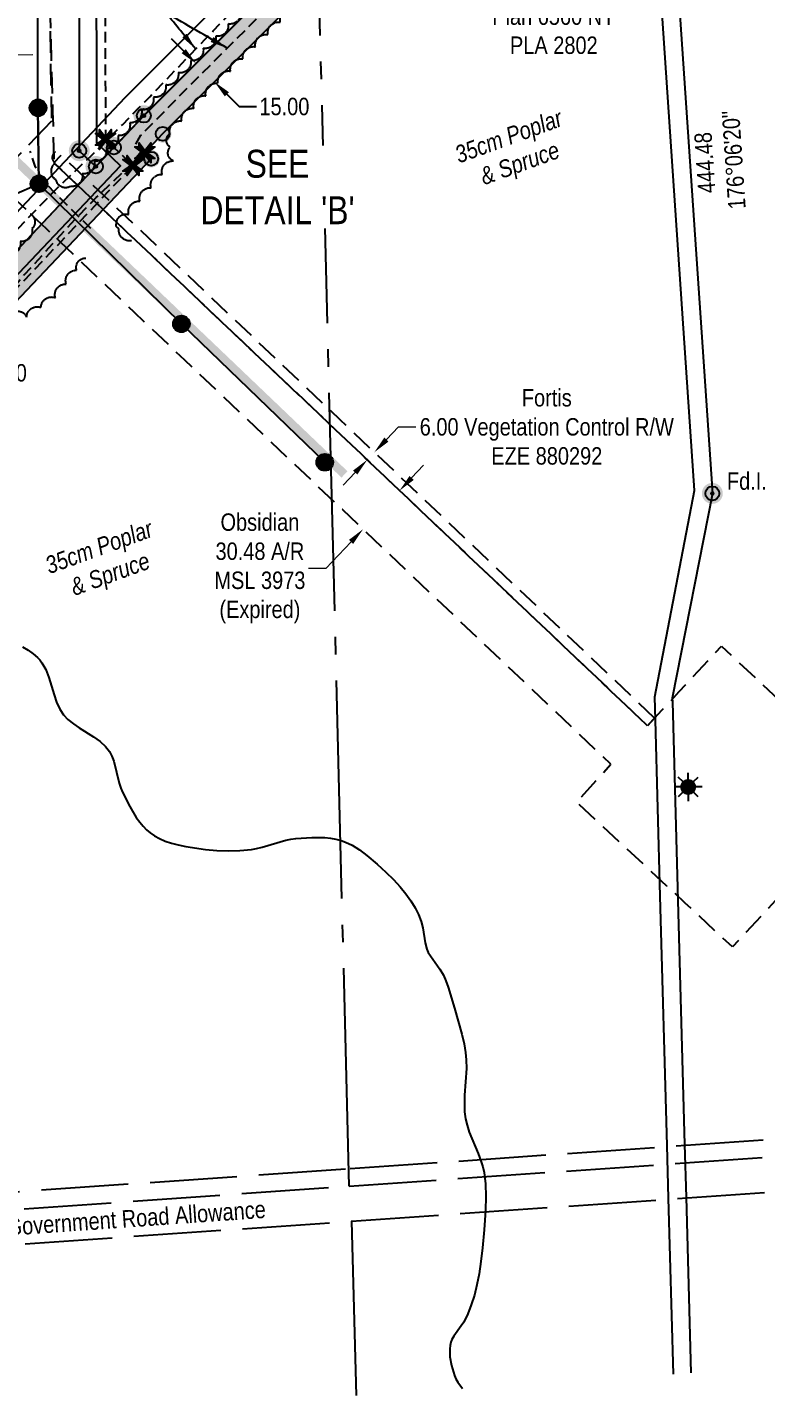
# Model space of a CAD drawing. Extents: x 623995 to 631000, y 5840139 to 5844688.
# Drawn here: x 624831 to 625255, y 5840196 to 5840981 of the extents above; entities that cross this region are included whole.
import ezdxf
from ezdxf.enums import TextEntityAlignment as Align

# ---------------------------------------------------------------- set-up
doc = ezdxf.new("R2010")
doc.units = 0
doc.header["$LTSCALE"] = 5
doc.header["$PDSIZE"] = 0.5
for name, pattern in [('0', [1, 1, 0]), ('foc-ACCESSROAD', [3.75, 2.5, -1.25]), ('foc-FLOWLINE', [3.75, 2.5, -1.25]), ('foc-QUARTERLINE', [33, 25, -3, 2, -3]), ('foc-TIELINE', [1.875, 1.25, -0.625]), ('foc-UNSURVEYED', [12.5, 10, -2.5]), ('POWERLINE5', [7.8, 2.4, -0.6, 0.6, -0.6, 0.6, -0.6, 2.4]), ('UG_PIPE', [1.875, 1.25, -0.625])]:
    doc.linetypes.add(name, pattern=pattern)
doc.layers.get('Defpoints').update_dxf_attribs({"color": 9})
for name, color, linetype in [('AS-PIPE-UG', 44, 'UG_PIPE'), ('AS-PIPE-UG-T', 44, 'Continuous'), ('AS-POWER', 104, 'foc-POWER'), ('AS-POWER-EXISTING', 72, 'POWERLINE5'), ('AS-ROADS', 254, 'Continuous'), ('C-AR', 13, 'foc-ACCESSROAD'), ('C-RW', 13, 'Continuous'), ('C-WS-S', 13, 'Continuous'), ('DETAIL-T', 7, 'Continuous'), ('F-EZE', 190, 'foc-FLOWLINE'), ('L-BD', 7, 'Continuous'), ('L-MON', 1, 'Continuous'), ('L-QSEC', 8, 'foc-QUARTERLINE'), ('L-ROAD-T', 7, 'Continuous'), ('L-SECQ', 8, 'foc-QUARTERLINE'), ('L-TIE', 7, 'foc-TIELINE'), ('L-USEC', 7, 'foc-UNSURVEYED'), ('P-PROPOSED', 10, 'Continuous'), ('P-PROPOSED-H', 21, 'Continuous'), ('P-TXT', 4, 'Continuous'), ('T-BUSH', 110, '0'), ('T-BUSH-T', 110, 'Continuous'), ('WETLAND', 143, 'Continuous')]:
    doc.layers.add(name, color=color, linetype=linetype)
for name, color, linetype, lineweight in [('C-AR-T', 13, 'Continuous', 9), ('C-RW-T', 13, 'Continuous', 9), ('F-EZE-T', 190, 'Continuous', 9)]:
    doc.layers.add(name, color=color, linetype=linetype, lineweight=lineweight)
doc.styles.add('80CG', font='ARIALN.TTF', dxfattribs={"height": 10})
doc.styles.add('80L', font='ARIALN.TTF', dxfattribs={"height": 10})
doc.styles.add('foc-LtypeFont', font='ARIALN.TTF', dxfattribs={"height": 7.35})
doc.linetypes.add('foc-POWER', pattern='A,6,-1,["P",foc-LtypeFont,S=0.2,R=0,X=-0.625,Y=-0.75],-1.24,4', length=12.24)
doc.dimstyles.new('Compass 5 000', dxfattribs={"dimscale": 5, "dimtxt": 9, "dimasz": 2, "dimexe": 0.2, "dimexo": 0.0625, "dimgap": 0.5, "dimtad": 0, "dimtih": 1, "dimtoh": 1, "dimzin": 0, "dimdsep": 46, "dimtxsty": '80CG', "dimcen": 0.1, "dimse1": 1, "dimse2": 1, "dimclrd": 256, "dimclrt": 256, "dimaunit": 1, "dimadec": 4, "dimazin": 0, "dimtfac": 0.06, "dimtofl": 0, "dimtmove": 0, "dimatfit": 1, "dimfxl": 0.2, "dimtolj": 1, "dimtzin": 0, "dimlwd": -1, "dimarcsym": 0})

# ---------------------------------------------------------------- blocks, each defined once
blk = doc.blocks.new('*D421')
at = {"layer": 'C-AR-T', "transparency": 16777216}
for p, q in [((625051.44, 5840722.33), (625058.32, 5840729.59)), ((625016.7, 5840685.68), (625002.32, 5840670.5)), ((625002.32, 5840670.5), (624992.32, 5840670.5))]:
    blk.add_line(p, q, dxfattribs=at)
for points in [[(625050.23, 5840723.48), (625052.65, 5840721.19), (625044.56, 5840715.08)], [(625015.49, 5840686.83), (625017.91, 5840684.54), (625023.58, 5840692.94)]]:
    blk.add_solid(points, dxfattribs=at)
at = {"layer": 'Defpoints', "color": 0, "transparency": 16777216}
for p in [(624967.78, 5840787.84), (624946.8, 5840765.7), (625023.58, 5840692.94)]:
    blk.add_point(p, dxfattribs=at)
at = {"layer": 'C-AR-T', "transparency": 16777216, "insert": (624964.4, 5840670.5), "char_height": 10, "attachment_point": 5, "style": '80CG'}
blk.add_mtext('\\A1;Obsidian\\P30.48 A/R\\PMSL 3973\\P(Expired)', dxfattribs=at)
blk = doc.blocks.new('*D427')
at = {"layer": 'Defpoints', "color": 0, "transparency": 16777216}
for p in [(624806.87, 5841010.22), (624812.87, 5841010.38), (624808.09, 5840964.51)]:
    blk.add_point(p, dxfattribs=at)
at = {"layer": 'F-EZE-T', "transparency": 16777216}
for p, q in [((624798.1, 5840964.24), (624788.1, 5840963.97)), ((624824.09, 5840964.94), (624834.09, 5840965.21))]:
    blk.add_line(p, q, dxfattribs=at)
for points in [[(624798.05, 5840965.91), (624798.14, 5840962.57), (624808.09, 5840964.51)], [(624824.05, 5840966.6), (624824.14, 5840963.27), (624814.1, 5840964.67)]]:
    blk.add_solid(points, dxfattribs=at)
at = {"layer": 'F-EZE-T', "transparency": 16777216, "insert": (624712.95, 5840963.97), "char_height": 10, "attachment_point": 5, "style": '80CG', "bg_fill": 3, "box_fill_scale": 1.1, "bg_fill_color": 256, "bg_fill_true_color": 13158600, "bg_fill_transparency": 0}
blk.add_mtext('\\A1;Fortis\\P6.00 Vegetation Control R/W\\PEZE 880292', dxfattribs=at)
blk = doc.blocks.new('POWERPOLE')
h = blk.add_hatch(color=255)
edge = h.paths.add_edge_path()
edge.add_arc((0, 0), 0.96, 0, 360)
at = {"linetype": 'Continuous'}
for p, q in [((0.68, -0.68), (-0.68, 0.68)), ((-0.68, -0.68), (0.68, 0.68))]:
    blk.add_line(p, q, dxfattribs=at)
blk.add_circle((0, 0), 0.96, dxfattribs=at)
blk = doc.blocks.new('*D528')
at = {"layer": 'C-RW-T', "transparency": 16777216}
for p, q in [((625214.63, 5840998.21), (625224.61, 5840998.87)), ((625184.64, 5840996.22), (625172.11, 5840995.39))]:
    blk.add_line(p, q, dxfattribs=at)
for points in [[(625214.52, 5840999.87), (625214.74, 5840996.55), (625204.65, 5840997.55)], [(625184.53, 5840997.88), (625184.75, 5840994.56), (625194.62, 5840996.88)]]:
    blk.add_solid(points, dxfattribs=at)
at = {"layer": 'Defpoints', "color": 0, "transparency": 16777216}
for p in [(625189.24, 5841077.86), (625199.27, 5841078.52), (625194.62, 5840996.88)]:
    blk.add_point(p, dxfattribs=at)
at = {"layer": 'C-RW-T', "transparency": 16777216, "insert": (625133.03, 5840995.39), "char_height": 10, "attachment_point": 5, "style": '80CG'}
blk.add_mtext('\\A1;Obsidian\\P10.00 P/L R/W\\PPlan 6560 NY\\PPLA 2802', dxfattribs=at)
blk = doc.blocks.new('fdia')
at = {"color": 255, "const_width": 1}
blk.add_lwpolyline([(-0.5, 0, 1), (0.5, 0, 1)], format="xyb", close=True, dxfattribs=at)
blk = doc.blocks.new('Fdiaa')
blk.add_blockref('fdia', (0, 0))
blk = doc.blocks.new('fdib')
at = {"color": 1, "const_width": 1.6}
blk.add_lwpolyline([(-0.4, 0, 1), (0.4, 0, 1)], format="xyb", close=True, dxfattribs=at)
at = {"color": 1}
blk.add_circle((0, 0), 0.8, dxfattribs=at)
blk = doc.blocks.new('Fdibb')
blk.add_blockref('fdib', (0, 0))
blk = doc.blocks.new('fdicc')
for name in ['Fdibb', 'Fdiaa']:
    blk.add_blockref(name, (0, 0))
blk = doc.blocks.new('FDI')
blk.add_blockref('fdicc', (0, 0))
blk = doc.blocks.new('*D559')
at = {"layer": 'Defpoints', "color": 0, "transparency": 16777216}
for p in [(625030.09, 5840737.07), (625072.92, 5840688.19), (625077.05, 5840692.55)]:
    blk.add_point(p, dxfattribs=at)
at = {"layer": 'F-EZE-T', "transparency": 16777216}
for p, q in [((625036.96, 5840744.32), (625043.84, 5840751.58)), ((625043.84, 5840751.58), (625053.84, 5840751.58)), ((625019.08, 5840725.45), (625012.2, 5840718.19))]:
    blk.add_line(p, q, dxfattribs=at)
for points in [[(625035.75, 5840745.47), (625038.17, 5840743.18), (625030.09, 5840737.07)], [(625017.87, 5840726.6), (625020.29, 5840724.3), (625025.95, 5840732.71)]]:
    blk.add_solid(points, dxfattribs=at)
at = {"layer": 'F-EZE-T', "transparency": 16777216, "insert": (625129, 5840751.58), "char_height": 10, "attachment_point": 5, "style": '80CG'}
blk.add_mtext('\\A1;Fortis\\P6.00 Vegetation Control R/W\\PEZE 880292', dxfattribs=at)
blk = doc.blocks.new('GAS')
h = blk.add_hatch(color=255)
h.dxf.hatch_style = 1
edge = h.paths.add_edge_path()
edge.add_arc((0, 0), 0.9, 0, 360)
for p, q in [((0, 0.81), (0, 1.62)), ((-0.81, 0), (-1.62, 0)), ((-0.57, 0.57), (-1.14, 1.14)), ((0.57, 0.57), (1.14, 1.14)), ((1.62, 0), (0.81, 0)), ((-0.57, -0.57), (-1.14, -1.14)), ((0, -0.81), (0, -1.62)), ((1.14, -1.14), (0.57, -0.57))]:
    blk.add_line(p, q)
blk.add_circle((0, 0), 0.8)
blk = doc.blocks.new('*D655')
at = {"layer": 'Defpoints', "color": 0, "transparency": 16777216}
for p in [(624762.66, 5840811.92), (624775.43, 5840796.29), (624777.2, 5840798.16)]:
    blk.add_point(p, dxfattribs=at)
at = {"layer": 'P-TXT', "transparency": 16777216}
for p, q in [((624753.63, 5840816.92), (624746.37, 5840823.79)), ((624782.69, 5840789.42), (624789.95, 5840782.54)), ((624789.95, 5840782.54), (624799.95, 5840782.54))]:
    blk.add_line(p, q, dxfattribs=at)
for points in [[(624754.78, 5840818.13), (624752.49, 5840815.71), (624760.89, 5840810.05)], [(624783.84, 5840790.63), (624781.55, 5840788.2), (624775.43, 5840796.29)]]:
    blk.add_solid(points, dxfattribs=at)
at = {"layer": 'P-TXT', "transparency": 16777216, "insert": (624816.35, 5840782.54), "char_height": 10, "attachment_point": 5, "style": '80CG'}
blk.add_mtext('\\A1;20.00', dxfattribs=at)
blk = doc.blocks.new('*D656')
at = {"layer": 'Defpoints', "color": 0, "transparency": 16777216}
for p in [(624960.5, 5840992.78), (624971.11, 5840982.18), (624938.37, 5840949.39)]:
    blk.add_point(p, dxfattribs=at)
at = {"layer": 'P-TXT', "transparency": 16777216}
for p, q in [((624920.68, 5840967.05), (624913.6, 5840974.11)), ((624945.44, 5840942.32), (624952.52, 5840935.26)), ((624952.52, 5840935.26), (624962.52, 5840935.26))]:
    blk.add_line(p, q, dxfattribs=at)
for points in [[(624921.86, 5840968.23), (624919.5, 5840965.87), (624927.76, 5840959.98)], [(624946.62, 5840943.5), (624944.26, 5840941.14), (624938.37, 5840949.39)]]:
    blk.add_solid(points, dxfattribs=at)
at = {"layer": 'P-TXT', "transparency": 16777216, "insert": (624978.46, 5840935.26), "char_height": 10, "attachment_point": 5, "style": '80CG'}
blk.add_mtext('\\A1;15.00', dxfattribs=at)
blk = doc.blocks.new('PLIA')
at = {"color": 255, "const_width": 1}
blk.add_lwpolyline([(-0.5, 0, 1), (0.5, 0, 1)], format="xyb", close=True, dxfattribs=at)
blk = doc.blocks.new('PLIAA')
blk.add_blockref('PLIA', (0, 0))
blk = doc.blocks.new('PLIB')
at = {"color": 1}
blk.add_circle((0, 0), 0.8, dxfattribs=at)
blk = doc.blocks.new('PLIBB')
blk.add_blockref('PLIB', (0, 0))
blk = doc.blocks.new('PLICC')
for name in ['PLIAA', 'PLIBB']:
    blk.add_blockref(name, (0, 0))
blk = doc.blocks.new('PLI')
blk.add_blockref('PLICC', (0, 0))
blk = doc.blocks.new('TEMP')
h = blk.add_hatch(color=255)
h.dxf.hatch_style = 1
h.paths.add_polyline_path([(0, 0.25), (-0.67, 1.15), (-0.67, 0.67), (-1.15, 0.67), (-0.25, 0), (-1.15, -0.67), (-0.67, -0.67), (-0.67, -1.15), (0, -0.25), (0.67, -1.15), (0.67, -0.67), (1.15, -0.67), (0.25, 0), (1.15, 0.67), (0.67, 0.67), (0.67, 1.15)])
h.paths.add_polyline_path([(0.57, 0.85), (0.57, 0.57), (0.85, 0.57), (0.08, 0), (0.85, -0.57), (0.57, -0.57), (0.57, -0.85), (0, -0.08), (-0.57, -0.85), (-0.57, -0.57), (-0.85, -0.57), (-0.08, 0), (-0.85, 0.57), (-0.57, 0.57), (-0.57, 0.85), (0, 0.08)], flags=16)
h = blk.add_hatch(color=1)
h.dxf.hatch_style = 1
h.paths.add_polyline_path([(0, 0.08), (-0.57, 0.85), (-0.57, 0.57), (-0.85, 0.57), (-0.08, 0), (-0.85, -0.57), (-0.57, -0.57), (-0.57, -0.85), (0, -0.08), (0.57, -0.85), (0.57, -0.57), (0.85, -0.57), (0.08, 0), (0.85, 0.57), (0.57, 0.57), (0.57, 0.85)])
at = {"color": 1}
for p, q in [((-0.08, 0), (0.08, 0)), ((0, 0.08), (0, -0.08))]:
    blk.add_line(p, q, dxfattribs=at)
at = {"color": 255, "flags": 128}
blk.add_lwpolyline([(-0.25, 0), (-1.15, 0.67), (-0.67, 0.67), (-0.67, 1.15), (0, 0.25), (0.67, 1.15), (0.67, 0.67), (1.15, 0.67), (0.25, 0), (1.15, -0.67), (0.67, -0.67), (0.67, -1.15), (0, -0.25), (-0.67, -1.15), (-0.67, -0.67), (-1.15, -0.67)], close=True, dxfattribs=at)
at = {"color": 1, "flags": 128}
blk.add_lwpolyline([(-0.08, 0), (-0.85, 0.57), (-0.57, 0.57), (-0.57, 0.85), (0, 0.08), (0.57, 0.85), (0.57, 0.57), (0.85, 0.57), (0.08, 0), (0.85, -0.57), (0.57, -0.57), (0.57, -0.85), (0, -0.08), (-0.57, -0.85), (-0.57, -0.57), (-0.85, -0.57)], close=True, dxfattribs=at)

msp = doc.modelspace()

# ---------------------------------------------------------------- hatches: boundary and pattern name
at = {"layer": 'P-PROPOSED-H'}
h = msp.add_hatch(color=256, dxfattribs=at)
h.dxf.hatch_style = 1
h.paths.add_polyline_path([(624528.185, 5840552.01), (624527.854, 5840563.802), (624529.77, 5840565.855), (624790.995, 5840841.838), (624815.046, 5840842.48), (624880.629, 5840911.844), (624897.855, 5840930.054), (625179.993, 5841212.629), (625181.289, 5841192.706), (624908.61, 5840919.604), (624898.394, 5840908.801), (624902.029, 5840905.364), (624823.873, 5840822.716), (624799.816, 5840822.074), (624543.216, 5840550.977), (624517.045, 5840530.799), (624499.835, 5840526.987), (624501.83, 5840510.541), (624491.906, 5840509.337), (624488.819, 5840534.787), (624512.707, 5840540.077)])

# ---------------------------------------------------------------- linework, layer by layer
at = {"layer": 'AS-PIPE-UG', "flags": 128}
for points in [[(624584.91, 5840635.459), (624607.857, 5840660.307), (624638.046, 5840692.515), (624677.614, 5840736.471), (624714.058, 5840773.65), (624745.206, 5840805.234), (624772.857, 5840833.634), (624782.035, 5840843.081), (624787.047, 5840848.028), (624792.96, 5840852.262), (624798.5, 5840852.347), (624808.462, 5840852.119), (624816.042, 5840855.515), (624821.034, 5840860.584), (624826.113, 5840865.798), (624834.424, 5840874.468), (624846.542, 5840887.021), (624867.918, 5840907.435), (624885.491, 5840924.885), (624901.201, 5840940.867), (624937.675, 5840978.783), (624983.068, 5841025.055), (625024.845, 5841066.072), (625062.897, 5841104.04), (625103.314, 5841144.655), (625125.633, 5841168.05), (625133.974, 5841176.238), (625139.556, 5841178.16), (625146.873, 5841178.018), (625157.921, 5841177.995), (625176.786, 5841178.514), (625198.338, 5841179.017), (625211.126, 5841179.55), (625213.484, 5841180.465), (625214.622, 5841184.455), (625214.192, 5841191.131), (625213.726, 5841200.063), (625212.663, 5841215.246), (625209.846, 5841259.812), (625209.176, 5841268.406), (625208.198, 5841278.425), (625207.661, 5841287.246), (625207.373, 5841294.54), (625207.385, 5841303.409), (625206.597, 5841306.757), (625203.2, 5841307.914), (625189.887, 5841310.491)], [(624496.266, 5840514.901), (624496.259, 5840514.9), (624495.089, 5840523.651), (624494.327, 5840530.887), (624498.884, 5840533.32), (624508.932, 5840534.167), (624514.874, 5840535.436), (624529.762, 5840551.544), (624551.716, 5840574.076), (624565.672, 5840588.389), (624585.366, 5840608.676), (624594.439, 5840618.431), (624652.183, 5840679.447), (624727.434, 5840757.795), (624779.127, 5840811.73), (624799.364, 5840827.553), (624816.672, 5840829.903), (624824.887, 5840833.873), (624829.24, 5840838.71), (624845.423, 5840856.568), (624859.273, 5840871.579), (624870.458, 5840883.129), (624889.062, 5840900.675), (624896.065, 5840909.275), (624893.111, 5840913.459), (624896.142, 5840918.907), (624904.193, 5840926.975), (624921.205, 5840944.333), (624943.806, 5840966.939), (624980.533, 5841003.494), (625018.452, 5841040.736), (625046.791, 5841069.361), (625071.824, 5841094.422), (625101.344, 5841123.488), (625126.659, 5841148.769), (625145.725, 5841167.367), (625155.073, 5841177.417), (625168.467, 5841190.643), (625178.9, 5841201.129), (625181.047, 5841205.741), (625180.932, 5841211.774), (625180.04, 5841226.117), (625178.862, 5841248.742), (625177.663, 5841261.653), (625176.642, 5841272.601), (625176.673, 5841276.775), (625178.405, 5841278.109), (625178.398, 5841278.118)], [(624867.342, 5840865.301), (624854.689, 5840877.866), (624846.462, 5840886.091), (624840.099, 5840892.593), (624835.726, 5840900.594), (624832.571, 5840909.786)]]:
    msp.add_lwpolyline(points, dxfattribs=at)
at = {"layer": 'AS-POWER', "flags": 128}
for points in [[(624072.881, 5840759.807), (624172.046, 5840651.079), (624188.657, 5840632.854), (624195.545, 5840625.299), (624198.097, 5840622.505), (624203.085, 5840616.918), (624205.507, 5840614.371), (624209.214, 5840610.309), (624297.366, 5840513.67), (624351.685, 5840560.412), (624403.483, 5840608.573), (624501.684, 5840610.434), (624528.279, 5840611.077), (624550.803, 5840634.435), (624617.169, 5840703.881), (624695.432, 5840786.256), (624774.053, 5840868.587), (624822.455, 5840884.402), (624837.655, 5840891.004), (624837.081, 5840934.557), (624837.215, 5841110.813)], [(624837.067, 5840934.534), (624837.655, 5840891.004), (624919.354, 5840810.645), (625001.625, 5840731.311)]]:
    msp.add_lwpolyline(points, dxfattribs=at)
at = {"layer": 'AS-ROADS', "const_width": 5, "flags": 128}
msp.add_lwpolyline([(624812.852, 5840915.294), (625012.934, 5840724.354)], dxfattribs=at)
at = {"layer": 'C-AR', "flags": 128}
msp.add_lwpolyline([(625010.665, 5840747.199), (625186.794, 5840580.274), (625190.881, 5840584.672), (625195.203, 5840589.324), (625204.98, 5840599.847), (625229.142, 5840625.852), (625318.512, 5840542.815), (625235.475, 5840453.446), (625208.207, 5840478.781), (625197.894, 5840488.363), (625146.106, 5840536.484), (625165.815, 5840558.139), (625011.729, 5840704.173), (624921.242, 5840789.93), (624892.192, 5840817.462), (624849.733, 5840857.703), (624842.471, 5840864.586), (624838.852, 5840868.016), (624827.967, 5840878.332), (624820.469, 5840885.438), (624816.111, 5840889.568), (624815.881, 5840898.137), (624815.831, 5840900.02), (624815.317, 5840919.201), (624815.26, 5840921.283), (624814.954, 5840932.684), (624810.091, 5841113.964), (624809.99, 5841117.725), (624809.951, 5841119.188), (624809.56, 5841133.737), (624809.52, 5841135.222), (624809.34, 5841141.968), (624839.14, 5841168.361), (624840.315, 5841124.555), (624840.353, 5841123.161), (624840.544, 5841116.046), (624845.495, 5840931.513), (624845.561, 5840929.018), (624846.259, 5840903.015), (624848.947, 5840900.467), (624859.83, 5840890.151), (624863.45, 5840886.722), (624870.712, 5840879.837), (624913.171, 5840839.596), (624942.221, 5840812.065), (625010.665, 5840747.199)], close=True, dxfattribs=at)
at = {"layer": 'C-RW', "flags": 128}
for points in [[(625201.656, 5840208.492), (625198.872, 5840309.322), (625198.039, 5840339.502), (625194.089, 5840482.563), (625191.302, 5840583.522), (625190.932, 5840596.919), (625213.786, 5840715.204), (625175.991, 5841270.548), (625175.034, 5841347.291), (625185.09, 5841347.416), (625186.043, 5841270.952), (625223.983, 5840713.486), (625201.013, 5840596.094), (625201.07, 5840594.054), (625204.412, 5840472.991), (625208.078, 5840340.197), (625208.911, 5840310.017), (625211.695, 5840209.172)], [(625137.677, 5841170.263), (624897.848, 5840930.061), (624815.051, 5840842.505), (624790.989, 5840841.841), (624506.177, 5840540.896), (624485.519, 5840479.614), (624471.31, 5840484.404), (624493.021, 5840548.81), (624784.368, 5840856.658), (624808.431, 5840857.322), (624887.092, 5840940.511), (625126.182, 5841179.965)], [(624860.472, 5841177.858), (624860.745, 5840909.938), (624870.337, 5840900.891), (624815.051, 5840842.505), (624790.989, 5840841.841), (624527.853, 5840563.841), (624528.836, 5840528.772), (624556.205, 5840497.351), (624406.867, 5840367.175), (624209.546, 5840583.526), (624197.707, 5840596.506), (624192.046, 5840602.712), (624189.805, 5840605.17), (624186.772, 5840608.496), (624184.505, 5840610.981), (624182.15, 5840613.564), (624181.471, 5840614.308), (624178.535, 5840617.525), (624169.624, 5840627.298), (624166.811, 5840630.383), (624165.786, 5840635.144), (624160.44, 5840659.993), (624072.981, 5840755.887)], [(624073.37, 5840740.612), (624151.223, 5840655.252), (624157.205, 5840627.454), (624157.597, 5840625.636), (624162.135, 5840620.66), (624174.001, 5840607.65), (624174.659, 5840606.929), (624177.035, 5840604.323), (624178.911, 5840602.266), (624179.281, 5840601.861), (624182.315, 5840598.535), (624184.555, 5840596.079), (624209.922, 5840568.266), (624409.432, 5840349.519), (624573.588, 5840492.614), (624538.728, 5840532.635), (624537.962, 5840559.979), (624795.403, 5840831.962), (624819.464, 5840832.626), (624884.449, 5840901.321), (624870.752, 5840914.27), (624870.474, 5841173.221)]]:
    msp.add_lwpolyline(points, dxfattribs=at)
at = {"layer": 'F-EZE', "flags": 128}
msp.add_lwpolyline([(625190.881, 5840584.672), (625186.794, 5840580.274), (625010.665, 5840747.2), (624942.221, 5840812.065), (624913.172, 5840839.596), (624870.712, 5840879.837), (624863.45, 5840886.722), (624859.831, 5840890.152), (624848.947, 5840900.467), (624846.259, 5840903.015), (624850.389, 5840907.373), (624853.124, 5840904.831), (624863.961, 5840894.51), (624867.58, 5840891.079), (624874.843, 5840884.195), (625010.456, 5840755.67), (625190.881, 5840584.672)], close=True, dxfattribs=at)
at = {"layer": 'L-QSEC'}
msp.add_line((625015.637, 5840316.245), (624995.424, 5841120.386), dxfattribs=at)
at = {"layer": 'L-SECQ'}
msp.add_line((625017.026, 5840296.184), (625019.594, 5840196.159), dxfattribs=at)
at = {"layer": 'L-USEC'}
for p, q in [((625016.251, 5840326.367), (625827.046, 5840382.504)), ((625015.637, 5840316.249), (625826.438, 5840372.385)), ((625017.026, 5840296.184), (625827.827, 5840352.32)), ((624215.515, 5840270.927), (625016.251, 5840326.367)), ((624205.734, 5840260.172), (625015.637, 5840316.249)), ((624206.248, 5840240.047), (625017.026, 5840296.184))]:
    msp.add_line(p, q, dxfattribs=at)
at = {"layer": 'P-PROPOSED', "flags": 128}
msp.add_lwpolyline([(624528.185, 5840552.01), (624527.854, 5840563.802), (624529.77, 5840565.855), (624790.995, 5840841.838), (624815.046, 5840842.48), (624880.629, 5840911.844), (624897.855, 5840930.054), (625179.993, 5841212.629), (625181.289, 5841192.706), (624908.61, 5840919.604), (624898.394, 5840908.801), (624902.029, 5840905.364), (624823.873, 5840822.716), (624799.816, 5840822.074), (624543.216, 5840550.977), (624517.045, 5840530.799), (624499.835, 5840526.987), (624501.83, 5840510.541), (624491.906, 5840509.337), (624488.819, 5840534.787), (624512.707, 5840540.077), (624528.185, 5840552.01)], dxfattribs=at)
at = {"layer": 'T-BUSH', "flags": 128}
for points in [[(624890.701, 5840858.399, -0.5205671), (624883.533, 5840865.367, -0.5205671), (624882.197, 5840868.21, -0.5205671), (624889.132, 5840873.354, -0.5205671), (624895.533, 5840881.033, -0.5205671), (624901.933, 5840888.712, -0.5205671), (624908.333, 5840896.391, -0.5205671), (624914.733, 5840904.07, -0.5205671), (624912.912, 5840912.02, -0.5205671), (624912.681, 5840919.732, -0.5205671), (624919.57, 5840926.975, -0.5205671), (624926.459, 5840934.219, -0.5205671), (624933.348, 5840941.463, -0.5205671), (624940.335, 5840948.608, -0.5205671), (624947.498, 5840955.582, -0.5205671), (624954.66, 5840962.556, -0.5205671), (624961.822, 5840969.529, -0.5205671), (624968.97, 5840976.517, -0.5205671), (624976.033, 5840983.591, -0.5205671), (624983.095, 5840990.666, -0.5205671), (624990.158, 5840997.74, -0.5205671), (624997.233, 5841004.802, -0.5205671), (625004.318, 5841011.854, -0.5205671), (625011.403, 5841018.905, -0.5205671), (625018.489, 5841025.957, -0.5205671), (625025.583, 5841033, -0.5205671), (625032.681, 5841040.038, -0.5205671), (625039.779, 5841047.077, -0.5205671), (625046.878, 5841054.115, -0.5205671), (625053.976, 5841061.154, -0.5205671), (625061.041, 5841068.226, -0.5205671), (625068.064, 5841075.339, -0.5205671), (625075.088, 5841082.453, -0.5205671), (625082.111, 5841089.566, -0.5205671), (625089.134, 5841096.679, -0.5205671), (625096.158, 5841103.792, -0.5205671), (625103.325, 5841110.759, -0.5205671), (625110.592, 5841117.623, -0.5205671), (625118.353, 5841119.932, -0.5205671), (625126.283, 5841119.617, -0.5205671), (625133.219, 5841126.816, -0.5205671), (625140.154, 5841134.015, -0.5205671), (625147.479, 5841140.811, -0.5205671), (625156.281, 5841144.976, -0.5205671), (625159.545, 5841154.298, -0.5205671), (625152.705, 5841159.08, -0.5205671), (625159.537, 5841166.084, -0.5205671), (625165.836, 5841173.768, -0.5205671), (625171.644, 5841181.903, -0.5205671), (625179.281, 5841187.877, -0.5205671), (625188.268, 5841192.253, -0.5205671), (625192.008, 5841200.347, -0.5205671), (625193.156, 5841210.277, -0.5205671), (625194.304, 5841220.207, -0.5205671), (625195.452, 5841230.137, -0.5205671), (625196.6, 5841240.068, -0.5205671), (625201.21, 5841249.617, -0.5205671)], [(625119.471, 5841235.753, -0.5205671), (625123.311, 5841226.524, -0.5205671), (625127.15, 5841217.294, -0.5205671), (625130.99, 5841208.064, -0.5205671), (625137.524, 5841201.613, -0.5205671), (625146.867, 5841198.058, -0.5205671), (625156.21, 5841194.503, -0.5205671), (625150.888, 5841187.672, -0.5205671), (625143.947, 5841180.478, -0.5205671), (625137.006, 5841173.285, -0.5205671), (625129.926, 5841166.228, -0.5205671), (625122.801, 5841159.217, -0.5205671), (625115.676, 5841152.205, -0.5205671), (625108.336, 5841145.425, -0.5205671), (625100.844, 5841138.806, -0.5205671), (625093.353, 5841132.188, -0.5205671), (625085.861, 5841125.569, -0.5205671), (625078.723, 5841118.582, -0.5205671), (625071.799, 5841111.372, -0.5205671), (625064.874, 5841104.163, -0.5205671), (625057.95, 5841096.953, -0.5205671), (625051.026, 5841089.743, -0.5205671), (625044.101, 5841082.534, -0.5205671), (625037.723, 5841074.845, -0.5205671), (625031.01, 5841067.463, -0.5205671), (625023.868, 5841060.469, -0.5205671), (625016.726, 5841053.475, -0.5205671), (625009.584, 5841046.481, -0.5205671), (625002.462, 5841039.467, -0.5205671), (624995.441, 5841032.351, -0.5205671), (624988.42, 5841025.236, -0.5205671), (624981.398, 5841018.12, -0.5205671), (624974.374, 5841011.008, -0.5205671), (624967.323, 5841003.922, -0.5205671), (624960.273, 5840996.835, -0.5205671), (624953.223, 5840989.748, -0.5205671), (624946.172, 5840982.662, -0.5205671), (624939.031, 5840975.666, -0.5205671), (624931.876, 5840968.687, -0.5205671), (624924.72, 5840961.707, -0.5205671), (624917.571, 5840954.719, -0.5205671), (624910.435, 5840947.719, -0.5205671), (624903.298, 5840940.72, -0.5205671), (624896.45, 5840933.442, -0.5205671), (624889.731, 5840926.04, -0.5205671), (624883.012, 5840918.639, -0.5205671), (624876.237, 5840911.289, -0.5205671), (624869.374, 5840904.022, -0.5205671), (624862.51, 5840896.754, -0.5205671), (624855.646, 5840889.486, -0.5205671), (624847.586, 5840893.033, -0.5205671), (624847.024, 5840902.838, -0.5205671), (624847.209, 5840909.376, -0.5205671)], [(624832.517, 5840873.852, -0.5205671), (624833.62, 5840865.323, -0.5205671), (624826.885, 5840857.936, -0.5205671), (624820.15, 5840850.548, -0.5205671), (624812.528, 5840844.973, -0.5205671), (624802.563, 5840844.178, -0.5205671), (624792.598, 5840843.382, -0.5205671), (624784.024, 5840839.576, -0.5205671), (624776.956, 5840832.507, -0.5205671), (624769.888, 5840825.438, -0.5205671), (624762.82, 5840818.369, -0.5205671), (624755.807, 5840811.246, -0.5205671), (624748.897, 5840804.023, -0.5205671), (624741.986, 5840796.8, -0.5205671), (624735.076, 5840789.576, -0.5205671), (624728.126, 5840782.393, -0.5205671), (624720.947, 5840775.436, -0.5205671), (624713.769, 5840768.479, -0.5205671), (624706.597, 5840761.516, -0.5205671), (624699.613, 5840754.364, -0.5205671), (624692.628, 5840747.213, -0.5205671), (624685.644, 5840740.061, -0.5205671), (624678.66, 5840732.909, -0.5205671), (624671.675, 5840725.758, -0.5205671), (624664.691, 5840718.606, -0.5205671), (624657.706, 5840711.455, -0.5205671), (624650.722, 5840704.303, -0.5205671), (624644.151, 5840696.798, -0.5205671), (624638.179, 5840688.782, -0.5205671), (624632.207, 5840680.766, -0.5205671), (624625.375, 5840673.477, -0.5205671), (624618.451, 5840666.267, -0.5205671), (624611.527, 5840659.057, -0.5205671), (624604.165, 5840652.312, -0.5205671), (624596.565, 5840645.818, -0.5205671), (624589.065, 5840639.237, -0.5205671), (624583.659, 5840630.829, -0.5205671), (624578.252, 5840622.421, -0.5205671), (624571.762, 5840617.476, -0.5205671), (624562.527, 5840621.304, -0.5205671), (624555.284, 5840615.384, -0.5205671), (624548.29, 5840608.241, -0.5205671), (624541.297, 5840601.098, -0.5205671), (624534.304, 5840593.956, -0.5205671), (624527.334, 5840586.792, -0.5205671), (624521.431, 5840578.725, -0.5205671), (624515.528, 5840570.658, -0.5205671), (624505.805, 5840568.508, -0.5205671), (624496.885, 5840564.791, -0.5205671), (624489.584, 5840557.963, -0.5205671), (624481.058, 5840549.99, -0.5205671)], [(624604.972, 5840587.845, -0.5205671), (624597.829, 5840594.838, -0.5205671), (624595.167, 5840601.941, -0.5205671), (624601.958, 5840609.276, -0.5205671), (624608.75, 5840616.611, -0.5205671), (624615.542, 5840623.946, -0.5205671), (624622.333, 5840631.281, -0.5205671), (624629.125, 5840638.616, -0.5205671), (624635.995, 5840645.877, -0.5205671), (624642.951, 5840653.055, -0.5205671), (624649.908, 5840660.234, -0.5205671), (624656.865, 5840667.412, -0.5205671), (624663.686, 5840674.72, -0.5205671), (624670.496, 5840682.037, -0.5205671), (624677.307, 5840689.355, -0.5205671), (624684.118, 5840696.672, -0.5205671), (624691.018, 5840703.902, -0.5205671), (624698.158, 5840710.898, -0.5205671), (624705.299, 5840717.894, -0.5205671), (624712.057, 5840725.251, -0.5205671), (624718.668, 5840732.75, -0.5205671), (624725.302, 5840740.227, -0.5205671), (624732.219, 5840747.444, -0.5205671), (624739.169, 5840754.628, -0.5205671), (624746.268, 5840761.666, -0.5205671), (624753.367, 5840768.704, -0.5205671), (624760.466, 5840775.742, -0.5205671), (624767.363, 5840782.972, -0.5205671), (624774.05, 5840790.403, -0.5205671), (624780.736, 5840797.833, -0.5205671), (624787.423, 5840805.264, -0.5205671), (624795.276, 5840811.197, -0.5205671), (624804.118, 5840815.86, -0.5205671), (624813.531, 5840819.094, -0.5205671), (624822.305, 5840816.824, -0.5205671), (624830.51, 5840814.442, -0.5205671), (624838.771, 5840820.07, -0.5205671), (624847.032, 5840825.699, -0.5205671), (624853.241, 5840833.483, -0.5205671), (624859.268, 5840841.458, -0.5205671), (624864.542, 5840848.436, -0.5205671)]]:
    msp.add_lwpolyline(points, format="xyb", dxfattribs=at)
at = {"layer": 'WETLAND'}
msp.add_lwpolyline([(624828.147, 5840625.459), (624831.41, 5840623.561), (624834.322, 5840621.527), (624836.861, 5840619.372), (624838.171, 5840617.984), (624839.374, 5840616.387), (624841.514, 5840612.493), (624843.282, 5840607.879), (624846.283, 5840597.928), (624847.72, 5840593.806), (624849.571, 5840589.785), (624851.678, 5840586.564), (624854.156, 5840583.899), (624857.382, 5840581.27), (624860.76, 5840578.992), (624869.016, 5840573.895), (624872.8, 5840571.186), (624875.878, 5840568.349), (624878.136, 5840565.397), (624879.445, 5840562.891), (624880.561, 5840559.908), (624883.674, 5840547.278), (624884.557, 5840544.497), (624885.544, 5840542.113), (624889.703, 5840533.867), (624893.498, 5840527.618), (624895.429, 5840524.962), (624897.385, 5840522.62), (624899.38, 5840520.579), (624901.42, 5840518.83), (624903.939, 5840517.094), (624906.796, 5840515.541), (624910.003, 5840514.163), (624913.585, 5840512.951), (624917.462, 5840511.918), (624921.816, 5840511.005), (624933.17, 5840509.305), (624939.61, 5840508.687), (624946.236, 5840508.48), (624952.946, 5840508.687), (624959.628, 5840509.305), (624962.534, 5840509.788), (624965.75, 5840510.561), (624979.189, 5840514.614), (624982.235, 5840515.272), (624985.028, 5840515.655), (624994.12, 5840516.241), (625001.571, 5840516.094), (625004.927, 5840515.742), (625008.042, 5840515.201), (625010.931, 5840514.467), (625013.603, 5840513.538), (625017.421, 5840511.696), (625021.461, 5840509.124), (625025.769, 5840505.824), (625031.595, 5840500.838), (625036.625, 5840496.298), (625040.979, 5840492.036), (625044.804, 5840487.908), (625048.14, 5840483.869), (625051.031, 5840479.86), (625053.466, 5840475.892), (625055.453, 5840471.951), (625056.995, 5840468.03), (625057.885, 5840464.388), (625059.127, 5840455.817), (625060.17, 5840452.155), (625061.03, 5840450.293), (625062.186, 5840448.323), (625067.658, 5840440.769), (625069.695, 5840437.338), (625071.137, 5840434.075), (625072.502, 5840430.328), (625076.045, 5840418.288), (625080.258, 5840403.423), (625081.511, 5840397.919), (625082.395, 5840392.888), (625082.807, 5840388.612), (625082.86, 5840383.785), (625081.863, 5840368.443), (625081.703, 5840363.336), (625081.874, 5840358.832), (625082.395, 5840354.788), (625083.244, 5840351.162), (625084.553, 5840347.177), (625089.662, 5840334.911), (625091.195, 5840330.867), (625092.27, 5840327.352), (625092.978, 5840324.096), (625093.755, 5840317.6), (625094.01, 5840310.359), (625093.771, 5840302.255), (625092.978, 5840291.288), (625092.068, 5840280.873), (625091.197, 5840273.068), (625090.165, 5840266.067), (625088.942, 5840259.745), (625087.445, 5840253.754), (625085.689, 5840248.228), (625083.657, 5840243.11), (625081.337, 5840238.371), (625079.904, 5840236.099), (625075.601, 5840230.237), (625074.584, 5840228.423), (625073.928, 5840226.73), (625073.513, 5840224.905), (625073.291, 5840222.924), (625073.43, 5840218.493), (625074.343, 5840213.441), (625076.045, 5840207.679), (625076.825, 5840205.864), (625077.975, 5840203.924), (625080.711, 5840200.303)], dxfattribs=at)

# ---------------------------------------------------------------- block references
at = {"layer": 'AS-POWER-EXISTING', "xscale": 4.998179850000033, "yscale": 4.998179850000033, "zscale": 4.998179850000033}
for p in [(624837.067, 5840934.534), (624837.081, 5840934.557), (624837.655, 5840891.004), (624837.667, 5840891.01), (624919.354, 5840810.645), (625001.625, 5840731.311)]:
    msp.add_blockref('POWERPOLE', p, dxfattribs=at)
at = {"layer": 'C-WS-S', "xscale": 4.99817985000003, "yscale": 4.99817985000003, "zscale": 4.99817985000003}
msp.add_blockref('GAS', (625210.095, 5840545.165), dxfattribs=at)
at = {"layer": 'Defpoints'}
for p in [(624897.864, 5840930.045), (624880.636, 5840911.828), (624860.745, 5840909.938), (624870.298, 5840900.928), (624891.555, 5840901.491), (625223.983, 5840713.486)]:
    msp.add_blockref('FDI', p, dxfattribs=at)
at = {"layer": 'L-MON'}
for name, p, xscale, yscale, zscale in [('FDI', (624897.848, 5840930.061), 5, 5, 5), ('TEMP', (624875.748, 5840916.425), 4.998179850000005, 4.998179850000005, 4.998179850000005), ('PLI', (624908.613, 5840919.601), 5, 5, 5), ('FDI', (624860.76, 5840909.96), 5, 5, 5), ('FDI', (624880.638, 5840911.835), 5, 5, 5), ('FDI', (624870.318, 5840900.924), 5, 5, 5), ('TEMP', (624891.555, 5840901.491), 4.998179850000005, 4.998179850000005, 4.998179850000005), ('PLI', (624902.008, 5840905.348), 5, 5, 5), ('FDI', (625223.983, 5840713.484), 5, 5, 5)]:
    msp.add_blockref(name, p, dxfattribs=dict(at, xscale=xscale, yscale=yscale, zscale=zscale))
at = {"layer": 'L-MON', "color": 3, "xscale": 4.998179850000005, "yscale": 4.998179850000005, "zscale": 4.998179850000005}
msp.add_blockref('TEMP', (624898.394, 5840908.801), dxfattribs=at)

# ---------------------------------------------------------------- texts
at = {"layer": 'Defpoints', "color": 5, "style": '80L'}
for s, height, p in [("313°24'05''", 0.99927, (624898.181, 5840905.158)), ('5.00', 0.9993, (624899.211, 5840906.247))]:
    msp.add_text(s, height=height, rotation=316.5986, dxfattribs=at).set_placement(p, align=Align.MIDDLE)
at = {"layer": 'L-BD', "insert": (625216.59, 5840874.316), "char_height": 9.99636, "attachment_point": 1, "rotation": 93.849315, "style": '80L'}
msp.add_mtext_dynamic_manual_height_columns("\\pi10.963;444.48\\P\\pi0.67392;176°06'20''", width=56.30737, gutter_width=50, heights=[0], dxfattribs=at)
at = {"layer": 'L-MON', "insert": (625232.341, 5840725.572), "char_height": 9.9964, "attachment_point": 1, "style": '80L'}
msp.add_mtext_dynamic_manual_height_columns('Fd.I.', width=22.04407, gutter_width=50, heights=[0], dxfattribs=at)
at = {"layer": 'L-ROAD-T', "style": '80L'}
msp.add_text('Theoretic Government Road Allowance', height=10, rotation=3.96061, dxfattribs=at).set_placement((624867.969, 5840296.189), align=Align.MIDDLE_CENTER)
at = {"layer": 'T-BUSH-T', "char_height": 9.99272, "attachment_point": 1, "rotation": 20, "style": '80L'}
for insert in [(625074.792, 5840911.855), (624839.77, 5840676.361)]:
    msp.add_mtext_dynamic_manual_height_columns('\\pi0.37541;{\\fArial Narrow|b0|i1|c0|p34;35cm Poplar \\P\\pi9.741;& Spruce}', width=65.38315, gutter_width=100, heights=[0], dxfattribs=dict(at, insert=insert))

# ---------------------------------------------------------------- dimensions: what is measured, and where the dimension line sits
at = {"layer": 'C-AR-T', "color": 1}
dim = msp.add_linear_dim(base=(625023.58, 5840692.941), p1=(624967.783, 5840787.839), p2=(624946.804, 5840765.704), angle=226.537274, text='Obsidian\\P30.48 A/R\\PMSL 3973\\P(Expired)', dimstyle='Compass 5 000', dxfattribs=at)
dim.commit()
dim.dimension.update_dxf_attribs({"geometry": '*D421', "text_midpoint": (624964.403, 5840670.503), "dimtype": 161})
at = {"layer": 'C-RW-T'}
dim = msp.add_linear_dim(base=(625194.616, 5840996.881), p1=(625199.274, 5841078.523), p2=(625189.241, 5841077.857), angle=183.797842, text='Obsidian\\P10.00 P/L R/W\\PPlan 6560 NY\\PPLA 2802', dimstyle='Compass 5 000', dxfattribs=at)
dim.commit()
dim.dimension.update_dxf_attribs({"geometry": '*D528', "text_midpoint": (625133.027, 5840995.387), "dimtype": 161})
at = {"layer": 'F-EZE-T'}
dim = msp.add_linear_dim(base=(625030.085, 5840737.066), p1=(625072.922, 5840688.195), p2=(625077.052, 5840692.553), angle=46.536661, text='Fortis\\P6.00 Vegetation Control R/W\\PEZE 880292', dimstyle='Compass 5 000', dxfattribs=at)
dim.commit()
dim.dimension.update_dxf_attribs({"geometry": '*D559', "text_midpoint": (625129, 5840751.582), "dimtype": 161})
at = {"layer": 'P-TXT'}
for p1, p2, distance, text, picture, middle in [((624960.499, 5840992.776), (624971.11, 5840982.181), -46.342, '15.00', '*D656', (624978.457, 5840935.256)), ((624762.665, 5840811.917), (624777.199, 5840798.16), -2.575, '20.00', '*D655', (624816.346, 5840782.541))]:
    dim = msp.add_aligned_dim(p1=p1, p2=p2, distance=distance, text=text, dimstyle='Compass 5 000', dxfattribs=at)
    dim.commit()
    dim.dimension.update_dxf_attribs({"geometry": picture, "text_midpoint": middle})

# ---------------------------------------------------------------- leaders
at = {"layer": 'AS-PIPE-UG-T', "path_type": 1}
msp.add_leader([(624927.488, 5840968.306), (624910.563, 5840988.934)], dimstyle='Compass 5 000', override={"dimgap": 0.5, "dimtad": 0}, dxfattribs=at)
at = {"layer": 'AS-PIPE-UG-T', "color": 3, "path_type": 1}
msp.add_leader([(624945.623, 5840968.748), (624910.563, 5840988.934)], dimstyle='Compass 5 000', override={"dimgap": 0.5, "dimtad": 0}, dxfattribs=at)

# ---------------------------------------------------------------- next in the draw order: texts
at = {"layer": 'DETAIL-T', "color": 3, "insert": (624974.516, 5840889.152), "char_height": 15.9942, "width": 87.73514, "attachment_point": 5, "style": '80CG', "bg_fill": 3, "box_fill_scale": 1.15, "bg_fill_color": 256, "bg_fill_true_color": 256, "bg_fill_transparency": 0}
msp.add_mtext("SEE\\PDETAIL 'B'", dxfattribs=at)

# ---------------------------------------------------------------- next in the draw order: linework, layer by layer
at = {"layer": 'L-TIE', "flags": 128}
msp.add_lwpolyline([(625185.271, 5841343.284), (625230.178, 5841343.755), (625231.026, 5841272.717), (625238.749, 5841157.942), (625132.598, 5841155.1), (625087.216, 5841191.381), (625074.164, 5841255.454), (625085.187, 5841304.76), (625085.267, 5841348.13), (624875.474, 5841170.902), (624875.748, 5840916.425), (624891.555, 5840901.491), (624821.67, 5840827.687), (624797.61, 5840827.023), (624543.016, 5840558.048), (624543.674, 5840534.566), (624577.357, 5840495.897)], dxfattribs=at)

# ---------------------------------------------------------------- next in the draw order: dimensions: what is measured, and where the dimension line sits
at = {"layer": 'F-EZE-T'}
dim = msp.add_linear_dim(base=(624808.095, 5840964.509), p1=(624812.87, 5841010.377), p2=(624806.869, 5841010.216), angle=181.536767, text='Fortis\\P6.00 Vegetation Control R/W\\PEZE 880292', dimstyle='Compass 5 000', override={"dimtfill": 1}, dxfattribs=at)
dim.commit()
dim.dimension.update_dxf_attribs({"geometry": '*D427', "text_midpoint": (624712.945, 5840963.972), "dimtype": 161})

# ---------------------------------------------------------------- next in the draw order: linework, layer by layer
at = {"layer": 'F-EZE'}
msp.add_lwpolyline([(624842.315, 5841109.773), (624844.763, 5840926.866), (624840.338, 5840922.254), (624810.687, 5840891.344), (624482.224, 5840548.972), (624471.399, 5840559.361), (624511.513, 5840601.159), (624404.485, 5840598.449), (624399.501, 5840593.985), (624340.182, 5840540.85), (624306.14, 5840510.353), (624309.72, 5840506.435), (624302.288, 5840499.649), (624207.026, 5840603.919), (624201.508, 5840609.958), (624196.227, 5840615.737), (624191.602, 5840620.799), (624179.061, 5840634.526), (624175.985, 5840637.893), (624168.164, 5840646.453), (624158.445, 5840657.089), (624073.119, 5840750.48)], dxfattribs=at)

doc.saveas('drawing.dxf')
